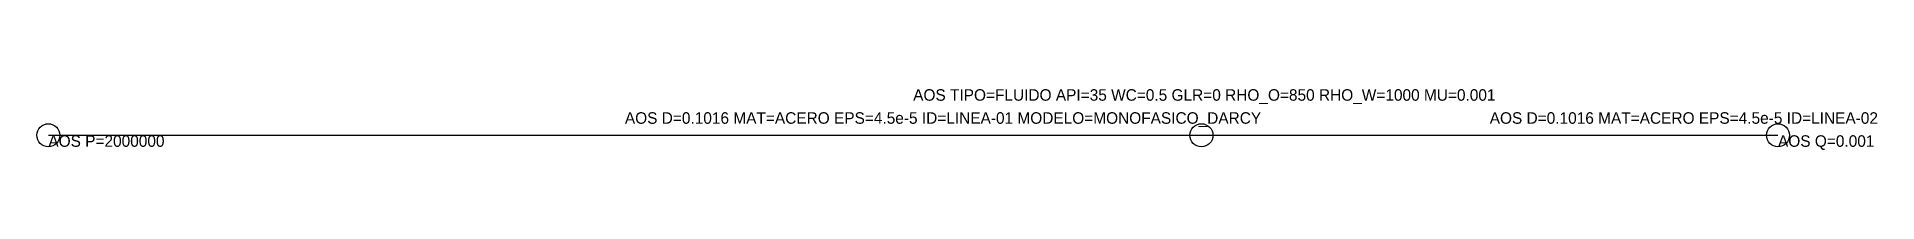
# Model space of a CAD drawing. Header units: metres. Extents: x -1 to 159, y -1 to 4.
import ezdxf

# ---------------------------------------------------------------- set-up
doc = ezdxf.new("R2010")
doc.units = ezdxf.units.M
doc.layers.get('0').update_dxf_attribs({"linetype": 'CONTINUOUS'})
doc.layers.add('AOS_FLOWLINES', color=3, linetype='CONTINUOUS')
doc.layers.add('AOS_META', color=2, linetype='CONTINUOUS')

msp = doc.modelspace()

# ---------------------------------------------------------------- linework, layer by layer
for centre in [(0, 0), (100, 0), (150, 0, 5)]:
    msp.add_circle(centre, 1)
at = {"layer": 'AOS_FLOWLINES'}
for p, q in [((0, 0), (100, 0)), ((100, 0), (150, 0, 5))]:
    msp.add_line(p, q, dxfattribs=at)

# ---------------------------------------------------------------- texts
at = {"layer": 'AOS_META'}
for s, p in [('AOS TIPO=FLUIDO API=35 WC=0.5 GLR=0 RHO_O=850 RHO_W=1000 MU=0.001', (75, 3)), ('AOS D=0.1016 MAT=ACERO EPS=4.5e-5 ID=LINEA-01 MODELO=MONOFASICO_DARCY', (50, 1)), ('AOS D=0.1016 MAT=ACERO EPS=4.5e-5 ID=LINEA-02', (125, 1, 2.5)), ('AOS P=2000000', (0, -1)), ('AOS Q=0.001', (150, -1, 5))]:
    msp.add_text(s, height=1, dxfattribs=at).set_placement(p)

doc.saveas('drawing.dxf')
